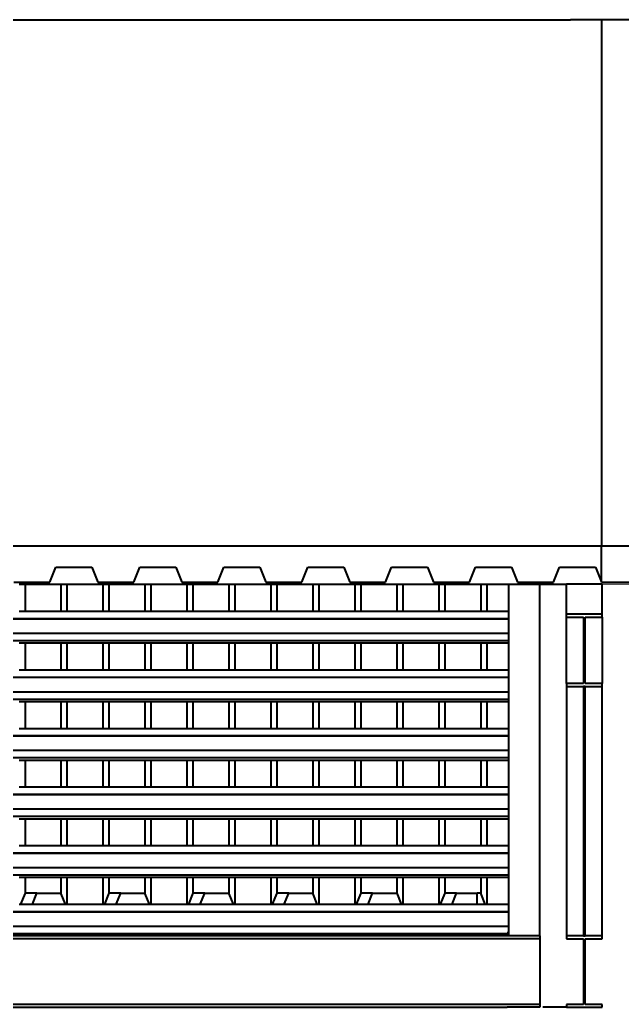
# Model space of a CAD drawing. Header units: metres. Extents: x 78 to 178, y -74 to 157.
# Drawn here: x 130.768 to 132.795, y -51.877 to -48.553 of the extents above; entities that cross this region are included whole.
import ezdxf

# ---------------------------------------------------------------- set-up
doc = ezdxf.new("R2010")
doc.units = ezdxf.units.M
doc.layers.add('01_Fina', color=252, linetype='Continuous', lineweight=15)
doc.layers.add('Cortes', color=7, linetype='Continuous', lineweight=40)

msp = doc.modelspace()

# ---------------------------------------------------------------- linework, layer by layer
at = {"layer": '01_Fina'}
msp.add_line((132.72795, -50.45284), (132.81795, -50.45284), dxfattribs=at)
at = {"layer": 'Cortes'}
for p, q in [((130.40125, -48.55302), (132.50019, -48.55302)), ((132.50019, -48.55302), (132.6217, -48.55302)), ((135.60674, -48.55302), (132.6217, -48.55302)), ((132.7256, -48.55302), (132.7256, -50.32441)), ((132.7256, -50.32441), (129.61905, -50.32441)), ((132.7256, -50.44606), (132.7256, -50.32441)), ((135.83215, -50.32441), (132.7256, -50.32441)), ((130.86974, -50.44606), (130.88991, -50.39537)), ((130.88991, -50.39537), (131.01095, -50.39537)), ((131.01095, -50.39537), (131.03112, -50.44606)), ((131.15215, -50.44606), (131.17232, -50.39537)), ((131.17232, -50.39537), (131.29336, -50.39537)), ((131.29336, -50.39537), (131.31353, -50.44606)), ((131.43457, -50.44606), (131.45474, -50.39537)), ((131.45474, -50.39537), (131.57577, -50.39537)), ((131.57577, -50.39537), (131.59595, -50.44606)), ((131.71698, -50.44606), (131.73715, -50.39537)), ((131.73715, -50.39537), (131.85819, -50.39537)), ((131.85819, -50.39537), (131.87836, -50.44606)), ((131.99939, -50.44606), (132.01957, -50.39537)), ((132.01957, -50.39537), (132.1406, -50.39537)), ((132.1406, -50.39537), (132.16077, -50.44606)), ((132.28181, -50.44606), (132.30198, -50.39537)), ((132.30198, -50.39537), (132.42301, -50.39537)), ((132.42301, -50.39537), (132.44319, -50.44606)), ((132.56422, -50.44606), (132.58439, -50.39537)), ((132.58439, -50.39537), (132.70543, -50.39537)), ((132.70543, -50.39537), (132.7256, -50.44606)), ((130.7487, -50.44606), (130.86974, -50.44606)), ((131.03112, -50.44606), (131.15215, -50.44606)), ((131.31353, -50.44606), (131.43457, -50.44606)), ((131.59595, -50.44606), (131.71698, -50.44606)), ((131.87836, -50.44606), (131.99939, -50.44606)), ((132.16077, -50.44606), (132.28181, -50.44606)), ((132.44319, -50.44606), (132.56422, -50.44606)), ((132.7256, -50.44606), (132.84664, -50.44606)), ((130.76583, -50.45284), (130.78601, -50.45284)), ((130.78601, -50.45284), (130.78601, -50.54326)), ((130.78601, -50.45284), (130.90704, -50.45284)), ((130.90704, -50.45284), (130.90704, -50.54326)), ((130.90704, -50.45284), (130.92721, -50.45284)), ((130.92721, -50.45284), (130.92721, -50.54326)), ((130.92721, -50.45284), (131.04825, -50.45284)), ((131.04825, -50.45284), (131.04825, -50.54326)), ((131.04825, -50.45284), (131.06842, -50.45284)), ((131.06842, -50.45284), (131.06842, -50.54326)), ((131.06842, -50.45284), (131.18945, -50.45284)), ((131.18945, -50.45284), (131.18945, -50.54326)), ((131.18945, -50.45284), (131.20963, -50.45284)), ((131.20963, -50.45284), (131.20963, -50.54326)), ((131.20963, -50.45284), (131.33066, -50.45284)), ((131.33066, -50.45284), (131.33066, -50.54326)), ((131.33066, -50.45284), (131.35083, -50.45284)), ((131.35083, -50.45284), (131.35083, -50.54326)), ((131.35083, -50.45284), (131.47187, -50.45284)), ((131.47187, -50.45284), (131.47187, -50.54326)), ((131.47187, -50.45284), (131.49204, -50.45284)), ((131.49204, -50.45284), (131.49204, -50.54326)), ((131.49204, -50.45284), (131.61307, -50.45284)), ((131.61307, -50.45284), (131.61307, -50.54326)), ((131.61307, -50.45284), (131.63325, -50.45284)), ((131.63325, -50.45284), (131.63325, -50.54326)), ((131.63325, -50.45284), (131.75428, -50.45284)), ((131.75428, -50.45284), (131.75428, -50.54326)), ((131.75428, -50.45284), (131.77445, -50.45284)), ((131.77445, -50.45284), (131.77445, -50.54326)), ((131.77445, -50.45284), (131.89549, -50.45284)), ((131.89549, -50.45284), (131.89549, -50.54326)), ((131.89549, -50.45284), (131.91566, -50.45284)), ((131.91566, -50.45284), (131.91566, -50.54326)), ((131.91566, -50.45284), (132.0367, -50.45284)), ((132.0367, -50.45284), (132.0367, -50.54326)), ((132.0367, -50.45284), (132.05687, -50.45284)), ((132.05687, -50.45284), (132.05687, -50.54326)), ((132.05687, -50.45284), (132.1779, -50.45284)), ((132.1779, -50.45284), (132.1779, -50.54326)), ((132.1779, -50.45284), (132.19807, -50.45284)), ((132.19807, -50.45284), (132.19807, -50.54326)), ((132.19807, -50.45284), (132.31911, -50.45284)), ((132.31911, -50.45284), (132.31911, -50.54326)), ((132.31911, -50.45284), (132.33928, -50.45284)), ((132.33928, -50.45284), (132.33928, -50.54326)), ((132.33928, -50.45284), (132.41404, -50.45284)), ((132.41404, -50.45284), (132.51795, -50.45284)), ((132.41404, -50.54326), (132.41404, -50.45284)), ((132.51795, -51.63651), (132.51795, -50.45284)), ((132.51795, -50.45284), (132.60795, -50.45284)), ((132.72795, -50.45284), (132.60795, -50.45284)), ((132.60795, -50.55325), (132.60795, -50.45284)), ((132.72795, -50.55325), (132.72795, -50.45284)), ((130.76583, -50.54326), (130.78601, -50.54326)), ((130.78601, -50.54326), (130.90704, -50.54326)), ((130.90704, -50.54326), (130.92721, -50.54326)), ((130.92721, -50.54326), (131.04825, -50.54326)), ((131.04825, -50.54326), (131.06842, -50.54326)), ((131.06842, -50.54326), (131.18945, -50.54326)), ((131.18945, -50.54326), (131.20963, -50.54326)), ((131.20963, -50.54326), (131.33066, -50.54326)), ((131.33066, -50.54326), (131.35083, -50.54326)), ((131.35083, -50.54326), (131.47187, -50.54326)), ((131.47187, -50.54326), (131.49204, -50.54326)), ((131.49204, -50.54326), (131.61307, -50.54326)), ((131.61307, -50.54326), (131.63325, -50.54326)), ((131.63325, -50.54326), (131.75428, -50.54326)), ((131.75428, -50.54326), (131.77445, -50.54326)), ((131.77445, -50.54326), (131.89549, -50.54326)), ((131.89549, -50.54326), (131.91566, -50.54326)), ((131.91566, -50.54326), (132.0367, -50.54326)), ((132.0367, -50.54326), (132.05687, -50.54326)), ((132.05687, -50.54326), (132.1779, -50.54326)), ((132.1779, -50.54326), (132.19807, -50.54326)), ((132.19807, -50.54326), (132.31911, -50.54326)), ((132.31911, -50.54326), (132.33928, -50.54326)), ((132.33928, -50.54326), (132.41404, -50.54326)), ((132.41404, -50.56792), (132.41404, -50.54326)), ((128.97795, -50.56792), (132.41404, -50.56792)), ((128.97795, -50.56874), (132.41404, -50.56874)), ((132.41404, -50.56874), (132.41404, -50.56792)), ((132.41404, -50.61724), (132.41404, -50.56874)), ((132.72795, -50.55325), (132.60795, -50.55325)), ((132.60795, -50.56318), (132.60795, -50.55325)), ((132.60795, -50.56318), (132.66485, -50.56318)), ((132.60795, -50.78662), (132.60795, -50.56318)), ((132.66485, -50.56318), (132.66485, -50.78662)), ((132.67105, -50.56318), (132.72795, -50.56318)), ((132.67105, -50.78662), (132.67105, -50.56318)), ((132.72795, -50.56318), (132.72795, -50.55325)), ((132.72795, -50.56318), (132.72795, -50.78662)), ((128.97795, -50.61724), (132.41404, -50.61724)), ((128.97795, -50.6419), (132.41404, -50.6419)), ((132.41404, -50.6419), (132.41404, -50.61724)), ((132.41404, -50.65012), (132.41404, -50.6419)), ((130.76583, -50.65012), (130.78601, -50.65012)), ((130.78601, -50.65012), (130.78601, -50.74054)), ((130.78601, -50.65012), (130.90704, -50.65012)), ((130.90704, -50.65012), (130.90704, -50.74054)), ((130.90704, -50.65012), (130.92721, -50.65012)), ((130.92721, -50.65012), (130.92721, -50.74054)), ((130.92721, -50.65012), (131.04825, -50.65012)), ((131.04825, -50.65012), (131.04825, -50.74054)), ((131.04825, -50.65012), (131.06842, -50.65012)), ((131.06842, -50.65012), (131.06842, -50.74054)), ((131.06842, -50.65012), (131.18945, -50.65012)), ((131.18945, -50.65012), (131.18945, -50.74054)), ((131.18945, -50.65012), (131.20963, -50.65012)), ((131.20963, -50.65012), (131.20963, -50.74054)), ((131.20963, -50.65012), (131.33066, -50.65012)), ((131.33066, -50.65012), (131.33066, -50.74054)), ((131.33066, -50.65012), (131.35083, -50.65012)), ((131.35083, -50.65012), (131.35083, -50.74054)), ((131.35083, -50.65012), (131.47187, -50.65012)), ((131.47187, -50.65012), (131.47187, -50.74054)), ((131.47187, -50.65012), (131.49204, -50.65012)), ((131.49204, -50.65012), (131.49204, -50.74054)), ((131.49204, -50.65012), (131.61307, -50.65012)), ((131.61307, -50.65012), (131.61307, -50.74054)), ((131.61307, -50.65012), (131.63325, -50.65012)), ((131.63325, -50.65012), (131.63325, -50.74054)), ((131.63325, -50.65012), (131.75428, -50.65012)), ((131.75428, -50.65012), (131.75428, -50.74054)), ((131.75428, -50.65012), (131.77445, -50.65012)), ((131.77445, -50.65012), (131.77445, -50.74054)), ((131.77445, -50.65012), (131.89549, -50.65012)), ((131.89549, -50.65012), (131.89549, -50.74054)), ((131.89549, -50.65012), (131.91566, -50.65012)), ((131.91566, -50.65012), (131.91566, -50.74054)), ((131.91566, -50.65012), (132.0367, -50.65012)), ((132.0367, -50.65012), (132.0367, -50.74054)), ((132.0367, -50.65012), (132.05687, -50.65012)), ((132.05687, -50.65012), (132.05687, -50.74054)), ((132.05687, -50.65012), (132.1779, -50.65012)), ((132.1779, -50.65012), (132.1779, -50.74054)), ((132.1779, -50.65012), (132.19807, -50.65012)), ((132.19807, -50.65012), (132.19807, -50.74054)), ((132.19807, -50.65012), (132.31911, -50.65012)), ((132.31911, -50.65012), (132.31911, -50.74054)), ((132.31911, -50.65012), (132.33928, -50.65012)), ((132.33928, -50.65012), (132.33928, -50.74054)), ((132.33928, -50.65012), (132.41404, -50.65012)), ((132.41404, -50.74054), (132.41404, -50.65012)), ((130.76583, -50.74054), (130.78601, -50.74054)), ((130.78601, -50.74054), (130.90704, -50.74054)), ((130.90704, -50.74054), (130.92721, -50.74054)), ((130.92721, -50.74054), (131.04825, -50.74054)), ((131.04825, -50.74054), (131.06842, -50.74054)), ((131.06842, -50.74054), (131.18945, -50.74054)), ((131.18945, -50.74054), (131.20963, -50.74054)), ((131.20963, -50.74054), (131.33066, -50.74054)), ((131.33066, -50.74054), (131.35083, -50.74054)), ((131.35083, -50.74054), (131.47187, -50.74054)), ((131.47187, -50.74054), (131.49204, -50.74054)), ((131.49204, -50.74054), (131.61307, -50.74054)), ((131.61307, -50.74054), (131.63325, -50.74054)), ((131.63325, -50.74054), (131.75428, -50.74054)), ((131.75428, -50.74054), (131.77445, -50.74054)), ((131.77445, -50.74054), (131.89549, -50.74054)), ((131.89549, -50.74054), (131.91566, -50.74054)), ((131.91566, -50.74054), (132.0367, -50.74054)), ((132.0367, -50.74054), (132.05687, -50.74054)), ((132.05687, -50.74054), (132.1779, -50.74054)), ((132.1779, -50.74054), (132.19807, -50.74054)), ((132.19807, -50.74054), (132.31911, -50.74054)), ((132.31911, -50.74054), (132.33928, -50.74054)), ((132.33928, -50.74054), (132.41404, -50.74054)), ((132.41404, -50.7652), (132.41404, -50.74054)), ((128.97795, -50.7652), (132.41404, -50.7652)), ((128.97795, -50.76602), (132.41404, -50.76602)), ((132.41404, -50.76602), (132.41404, -50.7652)), ((132.41404, -50.81452), (132.41404, -50.76602)), ((128.97795, -50.81452), (132.41404, -50.81452)), ((132.41404, -50.83918), (132.41404, -50.81452)), ((132.60795, -50.78662), (132.60795, -50.79656)), ((132.66485, -50.78662), (132.60795, -50.78662)), ((132.60795, -50.79656), (132.66485, -50.79656)), ((132.60795, -50.79656), (132.60795, -51.63651)), ((132.66485, -50.79656), (132.66485, -51.63651)), ((132.67105, -50.79656), (132.66485, -50.79656)), ((132.72795, -50.78662), (132.67105, -50.78662)), ((132.67105, -51.63651), (132.67105, -50.79656)), ((132.67105, -50.79656), (132.72795, -50.79656)), ((132.72795, -50.79656), (132.72795, -50.78662)), ((132.72795, -51.63651), (132.72795, -50.79656)), ((128.97795, -50.83918), (132.41404, -50.83918)), ((130.76583, -50.8474), (130.78601, -50.8474)), ((130.78601, -50.8474), (130.78601, -50.93782)), ((130.78601, -50.8474), (130.90704, -50.8474)), ((130.90704, -50.8474), (130.90704, -50.93782)), ((130.90704, -50.8474), (130.92721, -50.8474)), ((130.92721, -50.8474), (130.92721, -50.93782)), ((130.92721, -50.8474), (131.04825, -50.8474)), ((131.04825, -50.8474), (131.04825, -50.93782)), ((131.04825, -50.8474), (131.06842, -50.8474)), ((131.06842, -50.8474), (131.06842, -50.93782)), ((131.06842, -50.8474), (131.18945, -50.8474)), ((131.18945, -50.8474), (131.18945, -50.93782)), ((131.18945, -50.8474), (131.20963, -50.8474)), ((131.20963, -50.8474), (131.20963, -50.93782)), ((131.20963, -50.8474), (131.33066, -50.8474)), ((131.33066, -50.8474), (131.33066, -50.93782)), ((131.33066, -50.8474), (131.35083, -50.8474)), ((131.35083, -50.8474), (131.35083, -50.93782)), ((131.35083, -50.8474), (131.47187, -50.8474)), ((131.47187, -50.8474), (131.47187, -50.93782)), ((131.47187, -50.8474), (131.49204, -50.8474)), ((131.49204, -50.8474), (131.49204, -50.93782)), ((131.49204, -50.8474), (131.61307, -50.8474)), ((131.61307, -50.8474), (131.61307, -50.93782)), ((131.61307, -50.8474), (131.63325, -50.8474)), ((131.63325, -50.8474), (131.63325, -50.93782)), ((131.63325, -50.8474), (131.75428, -50.8474)), ((131.75428, -50.8474), (131.75428, -50.93782)), ((131.75428, -50.8474), (131.77445, -50.8474)), ((131.77445, -50.8474), (131.77445, -50.93782)), ((131.77445, -50.8474), (131.89549, -50.8474)), ((131.89549, -50.8474), (131.89549, -50.93782)), ((131.89549, -50.8474), (131.91566, -50.8474)), ((131.91566, -50.8474), (131.91566, -50.93782)), ((131.91566, -50.8474), (132.0367, -50.8474)), ((132.0367, -50.8474), (132.0367, -50.93782)), ((132.0367, -50.8474), (132.05687, -50.8474)), ((132.05687, -50.8474), (132.05687, -50.93782)), ((132.05687, -50.8474), (132.1779, -50.8474)), ((132.1779, -50.8474), (132.1779, -50.93782)), ((132.1779, -50.8474), (132.19807, -50.8474)), ((132.19807, -50.8474), (132.19807, -50.93782)), ((132.19807, -50.8474), (132.31911, -50.8474)), ((132.31911, -50.8474), (132.31911, -50.93782)), ((132.31911, -50.8474), (132.33928, -50.8474)), ((132.33928, -50.8474), (132.33928, -50.93782)), ((132.33928, -50.8474), (132.41404, -50.8474)), ((132.41404, -50.8474), (132.41404, -50.83918)), ((132.41404, -50.93782), (132.41404, -50.8474)), ((130.76583, -50.93782), (130.78601, -50.93782)), ((130.78601, -50.93782), (130.90704, -50.93782)), ((130.90704, -50.93782), (130.92721, -50.93782)), ((130.92721, -50.93782), (131.04825, -50.93782)), ((131.04825, -50.93782), (131.06842, -50.93782)), ((131.06842, -50.93782), (131.18945, -50.93782)), ((131.18945, -50.93782), (131.20963, -50.93782)), ((131.20963, -50.93782), (131.33066, -50.93782)), ((131.33066, -50.93782), (131.35083, -50.93782)), ((131.35083, -50.93782), (131.47187, -50.93782)), ((131.47187, -50.93782), (131.49204, -50.93782)), ((131.49204, -50.93782), (131.61307, -50.93782)), ((131.61307, -50.93782), (131.63325, -50.93782)), ((131.63325, -50.93782), (131.75428, -50.93782)), ((131.75428, -50.93782), (131.77445, -50.93782)), ((131.77445, -50.93782), (131.89549, -50.93782)), ((131.89549, -50.93782), (131.91566, -50.93782)), ((131.91566, -50.93782), (132.0367, -50.93782)), ((132.0367, -50.93782), (132.05687, -50.93782)), ((132.05687, -50.93782), (132.1779, -50.93782)), ((132.1779, -50.93782), (132.19807, -50.93782)), ((132.19807, -50.93782), (132.31911, -50.93782)), ((132.31911, -50.93782), (132.33928, -50.93782)), ((132.33928, -50.93782), (132.41404, -50.93782)), ((132.41404, -50.96248), (132.41404, -50.93782)), ((128.97795, -50.96248), (132.41404, -50.96248)), ((128.97795, -50.9633), (132.41404, -50.9633)), ((132.41404, -50.9633), (132.41404, -50.96248)), ((132.41404, -51.0118), (132.41404, -50.9633)), ((128.97795, -51.0118), (132.41404, -51.0118)), ((132.41404, -51.03646), (132.41404, -51.0118)), ((128.97795, -51.03646), (132.41404, -51.03646)), ((130.76583, -51.04468), (130.78601, -51.04468)), ((130.78601, -51.04468), (130.78601, -51.1351)), ((130.78601, -51.04468), (130.90704, -51.04468)), ((130.90704, -51.04468), (130.90704, -51.1351)), ((130.90704, -51.04468), (130.92721, -51.04468)), ((130.92721, -51.04468), (130.92721, -51.1351)), ((130.92721, -51.04468), (131.04825, -51.04468)), ((131.04825, -51.04468), (131.04825, -51.1351)), ((131.04825, -51.04468), (131.06842, -51.04468)), ((131.06842, -51.04468), (131.06842, -51.1351)), ((131.06842, -51.04468), (131.18945, -51.04468)), ((131.18945, -51.04468), (131.18945, -51.1351)), ((131.18945, -51.04468), (131.20963, -51.04468)), ((131.20963, -51.04468), (131.20963, -51.1351)), ((131.20963, -51.04468), (131.33066, -51.04468)), ((131.33066, -51.04468), (131.33066, -51.1351)), ((131.33066, -51.04468), (131.35083, -51.04468)), ((131.35083, -51.04468), (131.35083, -51.1351)), ((131.35083, -51.04468), (131.47187, -51.04468)), ((131.47187, -51.04468), (131.47187, -51.1351)), ((131.47187, -51.04468), (131.49204, -51.04468)), ((131.49204, -51.04468), (131.49204, -51.1351)), ((131.49204, -51.04468), (131.61307, -51.04468)), ((131.61307, -51.04468), (131.61307, -51.1351)), ((131.61307, -51.04468), (131.63325, -51.04468)), ((131.63325, -51.04468), (131.63325, -51.1351)), ((131.63325, -51.04468), (131.75428, -51.04468)), ((131.75428, -51.04468), (131.75428, -51.1351)), ((131.75428, -51.04468), (131.77445, -51.04468)), ((131.77445, -51.04468), (131.77445, -51.1351)), ((131.77445, -51.04468), (131.89549, -51.04468)), ((131.89549, -51.04468), (131.89549, -51.1351)), ((131.89549, -51.04468), (131.91566, -51.04468)), ((131.91566, -51.04468), (131.91566, -51.1351)), ((131.91566, -51.04468), (132.0367, -51.04468)), ((132.0367, -51.04468), (132.0367, -51.1351)), ((132.0367, -51.04468), (132.05687, -51.04468)), ((132.05687, -51.04468), (132.05687, -51.1351)), ((132.05687, -51.04468), (132.1779, -51.04468)), ((132.1779, -51.04468), (132.1779, -51.1351)), ((132.1779, -51.04468), (132.19807, -51.04468)), ((132.19807, -51.04468), (132.19807, -51.1351)), ((132.19807, -51.04468), (132.31911, -51.04468)), ((132.31911, -51.04468), (132.31911, -51.1351)), ((132.31911, -51.04468), (132.33928, -51.04468)), ((132.33928, -51.04468), (132.33928, -51.1351)), ((132.33928, -51.04468), (132.41404, -51.04468)), ((132.41404, -51.04468), (132.41404, -51.03646)), ((132.41404, -51.1351), (132.41404, -51.04468)), ((130.76583, -51.1351), (130.78601, -51.1351)), ((130.78601, -51.1351), (130.90704, -51.1351)), ((130.90704, -51.1351), (130.92721, -51.1351)), ((130.92721, -51.1351), (131.04825, -51.1351)), ((131.04825, -51.1351), (131.06842, -51.1351)), ((131.06842, -51.1351), (131.18945, -51.1351)), ((131.18945, -51.1351), (131.20963, -51.1351)), ((131.20963, -51.1351), (131.33066, -51.1351)), ((131.33066, -51.1351), (131.35083, -51.1351)), ((131.35083, -51.1351), (131.47187, -51.1351)), ((131.47187, -51.1351), (131.49204, -51.1351)), ((131.49204, -51.1351), (131.61307, -51.1351)), ((131.61307, -51.1351), (131.63325, -51.1351)), ((131.63325, -51.1351), (131.75428, -51.1351)), ((131.75428, -51.1351), (131.77445, -51.1351)), ((131.77445, -51.1351), (131.89549, -51.1351)), ((131.89549, -51.1351), (131.91566, -51.1351)), ((131.91566, -51.1351), (132.0367, -51.1351)), ((132.0367, -51.1351), (132.05687, -51.1351)), ((132.05687, -51.1351), (132.1779, -51.1351)), ((132.1779, -51.1351), (132.19807, -51.1351)), ((132.19807, -51.1351), (132.31911, -51.1351)), ((132.31911, -51.1351), (132.33928, -51.1351)), ((132.33928, -51.1351), (132.41404, -51.1351)), ((132.41404, -51.15976), (132.41404, -51.1351)), ((128.97795, -51.15976), (132.41404, -51.15976)), ((128.97795, -51.16058), (132.41404, -51.16058)), ((132.41404, -51.16058), (132.41404, -51.15976)), ((132.41404, -51.20908), (132.41404, -51.16058)), ((128.97795, -51.20908), (132.41404, -51.20908)), ((132.41404, -51.23374), (132.41404, -51.20908)), ((128.97795, -51.23374), (132.41404, -51.23374)), ((130.76583, -51.24196), (130.78601, -51.24196)), ((130.78601, -51.24196), (130.78601, -51.33238)), ((130.78601, -51.24196), (130.90704, -51.24196)), ((130.90704, -51.24196), (130.90704, -51.33238)), ((130.90704, -51.24196), (130.92721, -51.24196)), ((130.92721, -51.24196), (130.92721, -51.33238)), ((130.92721, -51.24196), (131.04825, -51.24196)), ((131.04825, -51.24196), (131.04825, -51.33238)), ((131.04825, -51.24196), (131.06842, -51.24196)), ((131.06842, -51.24196), (131.06842, -51.33238)), ((131.06842, -51.24196), (131.18945, -51.24196)), ((131.18945, -51.24196), (131.18945, -51.33238)), ((131.18945, -51.24196), (131.20963, -51.24196)), ((131.20963, -51.24196), (131.20963, -51.33238)), ((131.20963, -51.24196), (131.33066, -51.24196)), ((131.33066, -51.24196), (131.33066, -51.33238)), ((131.33066, -51.24196), (131.35083, -51.24196)), ((131.35083, -51.24196), (131.35083, -51.33238)), ((131.35083, -51.24196), (131.47187, -51.24196)), ((131.47187, -51.24196), (131.47187, -51.33238)), ((131.47187, -51.24196), (131.49204, -51.24196)), ((131.49204, -51.24196), (131.49204, -51.33238)), ((131.49204, -51.24196), (131.61307, -51.24196)), ((131.61307, -51.24196), (131.61307, -51.33238)), ((131.61307, -51.24196), (131.63325, -51.24196)), ((131.63325, -51.24196), (131.63325, -51.33238)), ((131.63325, -51.24196), (131.75428, -51.24196)), ((131.75428, -51.24196), (131.75428, -51.33238)), ((131.75428, -51.24196), (131.77445, -51.24196)), ((131.77445, -51.24196), (131.77445, -51.33238)), ((131.77445, -51.24196), (131.89549, -51.24196)), ((131.89549, -51.24196), (131.89549, -51.33238)), ((131.89549, -51.24196), (131.91566, -51.24196)), ((131.91566, -51.24196), (131.91566, -51.33238)), ((131.91566, -51.24196), (132.0367, -51.24196)), ((132.0367, -51.24196), (132.0367, -51.33238)), ((132.0367, -51.24196), (132.05687, -51.24196)), ((132.05687, -51.24196), (132.05687, -51.33238)), ((132.05687, -51.24196), (132.1779, -51.24196)), ((132.1779, -51.24196), (132.1779, -51.33238)), ((132.1779, -51.24196), (132.19807, -51.24196)), ((132.19807, -51.24196), (132.19807, -51.33238)), ((132.19807, -51.24196), (132.31911, -51.24196)), ((132.31911, -51.24196), (132.31911, -51.33238)), ((132.31911, -51.24196), (132.33928, -51.24196)), ((132.33928, -51.24196), (132.33928, -51.33238)), ((132.33928, -51.24196), (132.41404, -51.24196)), ((132.41404, -51.24196), (132.41404, -51.23374)), ((132.41404, -51.33238), (132.41404, -51.24196)), ((130.76583, -51.33238), (130.78601, -51.33238)), ((130.78601, -51.33238), (130.90704, -51.33238)), ((130.90704, -51.33238), (130.92721, -51.33238)), ((130.92721, -51.33238), (131.04825, -51.33238)), ((131.04825, -51.33238), (131.06842, -51.33238)), ((131.06842, -51.33238), (131.18945, -51.33238)), ((131.18945, -51.33238), (131.20963, -51.33238)), ((131.20963, -51.33238), (131.33066, -51.33238)), ((131.33066, -51.33238), (131.35083, -51.33238)), ((131.35083, -51.33238), (131.47187, -51.33238)), ((131.47187, -51.33238), (131.49204, -51.33238)), ((131.49204, -51.33238), (131.61307, -51.33238)), ((131.61307, -51.33238), (131.63325, -51.33238)), ((131.63325, -51.33238), (131.75428, -51.33238)), ((131.75428, -51.33238), (131.77445, -51.33238)), ((131.77445, -51.33238), (131.89549, -51.33238)), ((131.89549, -51.33238), (131.91566, -51.33238)), ((131.91566, -51.33238), (132.0367, -51.33238)), ((132.0367, -51.33238), (132.05687, -51.33238)), ((132.05687, -51.33238), (132.1779, -51.33238)), ((132.1779, -51.33238), (132.19807, -51.33238)), ((132.19807, -51.33238), (132.31911, -51.33238)), ((132.31911, -51.33238), (132.33928, -51.33238)), ((132.33928, -51.33238), (132.41404, -51.33238)), ((132.41404, -51.35704), (132.41404, -51.33238)), ((128.97795, -51.35704), (132.41404, -51.35704)), ((128.97795, -51.35786), (132.41404, -51.35786)), ((132.41404, -51.35786), (132.41404, -51.35704)), ((132.41404, -51.40636), (132.41404, -51.35786)), ((128.97795, -51.40636), (132.41404, -51.40636)), ((132.41404, -51.43102), (132.41404, -51.40636)), ((128.97795, -51.43102), (132.41404, -51.43102)), ((130.76583, -51.43924), (130.78601, -51.43924)), ((130.78601, -51.43924), (130.78601, -51.49237)), ((130.78601, -51.43924), (130.90704, -51.43924)), ((130.90704, -51.43924), (130.90704, -51.49237)), ((130.90704, -51.43924), (130.92721, -51.43924)), ((130.92721, -51.43924), (130.92721, -51.52966)), ((130.92721, -51.43924), (131.04825, -51.43924)), ((131.04825, -51.43924), (131.04825, -51.52966)), ((131.04825, -51.43924), (131.06842, -51.43924)), ((131.06842, -51.43924), (131.06842, -51.49237)), ((131.06842, -51.43924), (131.18945, -51.43924)), ((131.18945, -51.43924), (131.18945, -51.49237)), ((131.18945, -51.43924), (131.20963, -51.43924)), ((131.20963, -51.43924), (131.20963, -51.52966)), ((131.20963, -51.43924), (131.33066, -51.43924)), ((131.33066, -51.43924), (131.33066, -51.52966)), ((131.33066, -51.43924), (131.35083, -51.43924)), ((131.35083, -51.43924), (131.35083, -51.49237)), ((131.35083, -51.43924), (131.47187, -51.43924)), ((131.47187, -51.43924), (131.47187, -51.49237)), ((131.47187, -51.43924), (131.49204, -51.43924)), ((131.49204, -51.43924), (131.49204, -51.52966)), ((131.49204, -51.43924), (131.61307, -51.43924)), ((131.61307, -51.43924), (131.61307, -51.52966)), ((131.61307, -51.43924), (131.63325, -51.43924)), ((131.63325, -51.43924), (131.63325, -51.49237)), ((131.63325, -51.43924), (131.75428, -51.43924)), ((131.75428, -51.43924), (131.75428, -51.49237)), ((131.75428, -51.43924), (131.77445, -51.43924)), ((131.77445, -51.43924), (131.77445, -51.52966)), ((131.77445, -51.43924), (131.89549, -51.43924)), ((131.89549, -51.43924), (131.89549, -51.52966)), ((131.89549, -51.43924), (131.91566, -51.43924)), ((131.91566, -51.43924), (131.91566, -51.49237)), ((131.91566, -51.43924), (132.0367, -51.43924)), ((132.0367, -51.43924), (132.0367, -51.49237)), ((132.0367, -51.43924), (132.05687, -51.43924)), ((132.05687, -51.43924), (132.05687, -51.52966)), ((132.05687, -51.43924), (132.1779, -51.43924)), ((132.1779, -51.43924), (132.1779, -51.52966)), ((132.1779, -51.43924), (132.19807, -51.43924)), ((132.19807, -51.43924), (132.19807, -51.49237)), ((132.19807, -51.43924), (132.31911, -51.43924)), ((132.31911, -51.43924), (132.31911, -51.49237)), ((132.31911, -51.43924), (132.33928, -51.43924)), ((132.33928, -51.43924), (132.33928, -51.52966)), ((132.33928, -51.43924), (132.41404, -51.43924)), ((132.41404, -51.43924), (132.41404, -51.43102)), ((132.41404, -51.52966), (132.41404, -51.43924)), ((130.78601, -51.49237), (130.77076, -51.52966)), ((130.82588, -51.49237), (130.78601, -51.49237)), ((130.81063, -51.52966), (130.82588, -51.49237)), ((130.82588, -51.49237), (130.90704, -51.49237)), ((130.92229, -51.52966), (130.90704, -51.49237)), ((131.06842, -51.49237), (131.05317, -51.52966)), ((131.1083, -51.49237), (131.06842, -51.49237)), ((131.09305, -51.52966), (131.1083, -51.49237)), ((131.1083, -51.49237), (131.18945, -51.49237)), ((131.2047, -51.52966), (131.18945, -51.49237)), ((131.35083, -51.49237), (131.33558, -51.52966)), ((131.39071, -51.49237), (131.35083, -51.49237)), ((131.37546, -51.52966), (131.39071, -51.49237)), ((131.39071, -51.49237), (131.47187, -51.49237)), ((131.48712, -51.52966), (131.47187, -51.49237)), ((131.63325, -51.49237), (131.618, -51.52966)), ((131.67312, -51.49237), (131.63325, -51.49237)), ((131.65787, -51.52966), (131.67312, -51.49237)), ((131.67312, -51.49237), (131.75428, -51.49237)), ((131.76953, -51.52966), (131.75428, -51.49237)), ((131.91566, -51.49237), (131.90041, -51.52966)), ((131.95554, -51.49237), (131.91566, -51.49237)), ((131.94029, -51.52966), (131.95554, -51.49237)), ((131.95554, -51.49237), (132.0367, -51.49237)), ((132.0367, -51.49237), (132.05195, -51.52966)), ((132.19807, -51.49237), (132.18283, -51.52966)), ((132.23795, -51.49237), (132.19807, -51.49237)), ((132.2227, -51.52966), (132.23795, -51.49237)), ((132.23795, -51.49237), (132.30784, -51.49237)), ((132.30784, -51.52966), (132.30784, -51.49237)), ((132.31911, -51.49237), (132.30784, -51.49237)), ((132.33436, -51.52966), (132.31911, -51.49237)), ((130.76583, -51.52966), (130.77076, -51.52966)), ((130.77076, -51.52966), (130.81063, -51.52966)), ((130.81063, -51.52966), (130.92229, -51.52966)), ((130.92229, -51.52966), (130.92721, -51.52966)), ((130.92721, -51.52966), (131.04825, -51.52966)), ((131.04825, -51.52966), (131.05317, -51.52966)), ((131.05317, -51.52966), (131.09305, -51.52966)), ((131.09305, -51.52966), (131.2047, -51.52966)), ((131.2047, -51.52966), (131.20963, -51.52966)), ((131.20963, -51.52966), (131.33066, -51.52966)), ((131.33066, -51.52966), (131.33558, -51.52966)), ((131.33558, -51.52966), (131.37546, -51.52966)), ((131.37546, -51.52966), (131.48712, -51.52966)), ((131.48712, -51.52966), (131.49204, -51.52966)), ((131.49204, -51.52966), (131.61307, -51.52966)), ((131.61307, -51.52966), (131.618, -51.52966)), ((131.618, -51.52966), (131.65787, -51.52966)), ((131.65787, -51.52966), (131.76953, -51.52966)), ((131.76953, -51.52966), (131.77445, -51.52966)), ((131.77445, -51.52966), (131.89549, -51.52966)), ((131.89549, -51.52966), (131.90041, -51.52966)), ((131.90041, -51.52966), (131.94029, -51.52966)), ((131.94029, -51.52966), (132.05195, -51.52966)), ((132.05195, -51.52966), (132.05687, -51.52966)), ((132.05687, -51.52966), (132.1779, -51.52966)), ((132.1779, -51.52966), (132.18283, -51.52966)), ((132.18283, -51.52966), (132.2227, -51.52966)), ((132.2227, -51.52966), (132.30784, -51.52966)), ((132.30784, -51.52966), (132.33436, -51.52966)), ((132.33436, -51.52966), (132.33928, -51.52966)), ((132.33928, -51.52966), (132.41404, -51.52966)), ((132.41404, -51.55432), (132.41404, -51.52966)), ((128.97795, -51.55432), (132.41404, -51.55432)), ((128.97795, -51.55514), (132.41404, -51.55514)), ((132.41404, -51.55514), (132.41404, -51.55432)), ((132.41404, -51.60364), (132.41404, -51.55514)), ((128.97795, -51.60364), (132.41404, -51.60364)), ((132.41404, -51.62651), (132.41404, -51.60364)), ((128.97795, -51.6283), (132.40784, -51.6283)), ((132.40784, -51.63651), (128.97795, -51.63651)), ((132.51795, -51.64631), (128.97795, -51.64631)), ((132.41404, -51.62651), (132.40784, -51.62651)), ((132.40784, -51.6283), (132.40784, -51.62651)), ((132.40784, -51.6283), (132.41404, -51.6283)), ((132.40784, -51.63651), (132.40784, -51.6283)), ((132.41404, -51.63651), (132.40784, -51.63651)), ((132.41404, -51.6283), (132.41404, -51.62651)), ((132.41404, -51.63651), (132.41404, -51.6283)), ((132.51795, -51.63651), (132.41404, -51.63651)), ((132.51795, -51.63651), (132.51795, -51.64631)), ((132.51795, -51.64631), (132.51795, -51.86671)), ((132.66485, -51.63651), (132.60795, -51.63651)), ((132.60795, -51.63651), (132.60795, -51.64631)), ((132.60795, -51.64631), (132.66485, -51.64631)), ((132.66485, -51.63651), (132.67105, -51.63651)), ((132.66485, -51.64631), (132.66485, -51.86671)), ((132.72795, -51.63651), (132.67105, -51.63651)), ((132.67105, -51.64631), (132.72795, -51.64631)), ((132.67105, -51.86671), (132.67105, -51.64631)), ((132.72795, -51.64631), (132.72795, -51.63651)), ((132.51795, -51.86671), (128.97795, -51.86671)), ((128.97795, -51.87651), (132.40784, -51.87651)), ((132.41404, -51.87651), (132.40784, -51.87651)), ((132.51795, -51.87651), (132.41404, -51.87651)), ((132.51795, -51.86671), (132.51795, -51.87651)), ((132.60795, -51.87651), (132.52795, -51.87651)), ((132.60795, -51.86671), (132.60795, -51.87651)), ((132.66485, -51.86671), (132.60795, -51.86671)), ((132.60795, -51.87651), (132.72795, -51.87651)), ((132.72795, -51.86671), (132.67105, -51.86671)), ((132.72795, -51.87651), (132.72795, -51.86671))]:
    msp.add_line(p, q, dxfattribs=at)

doc.saveas('drawing.dxf')
